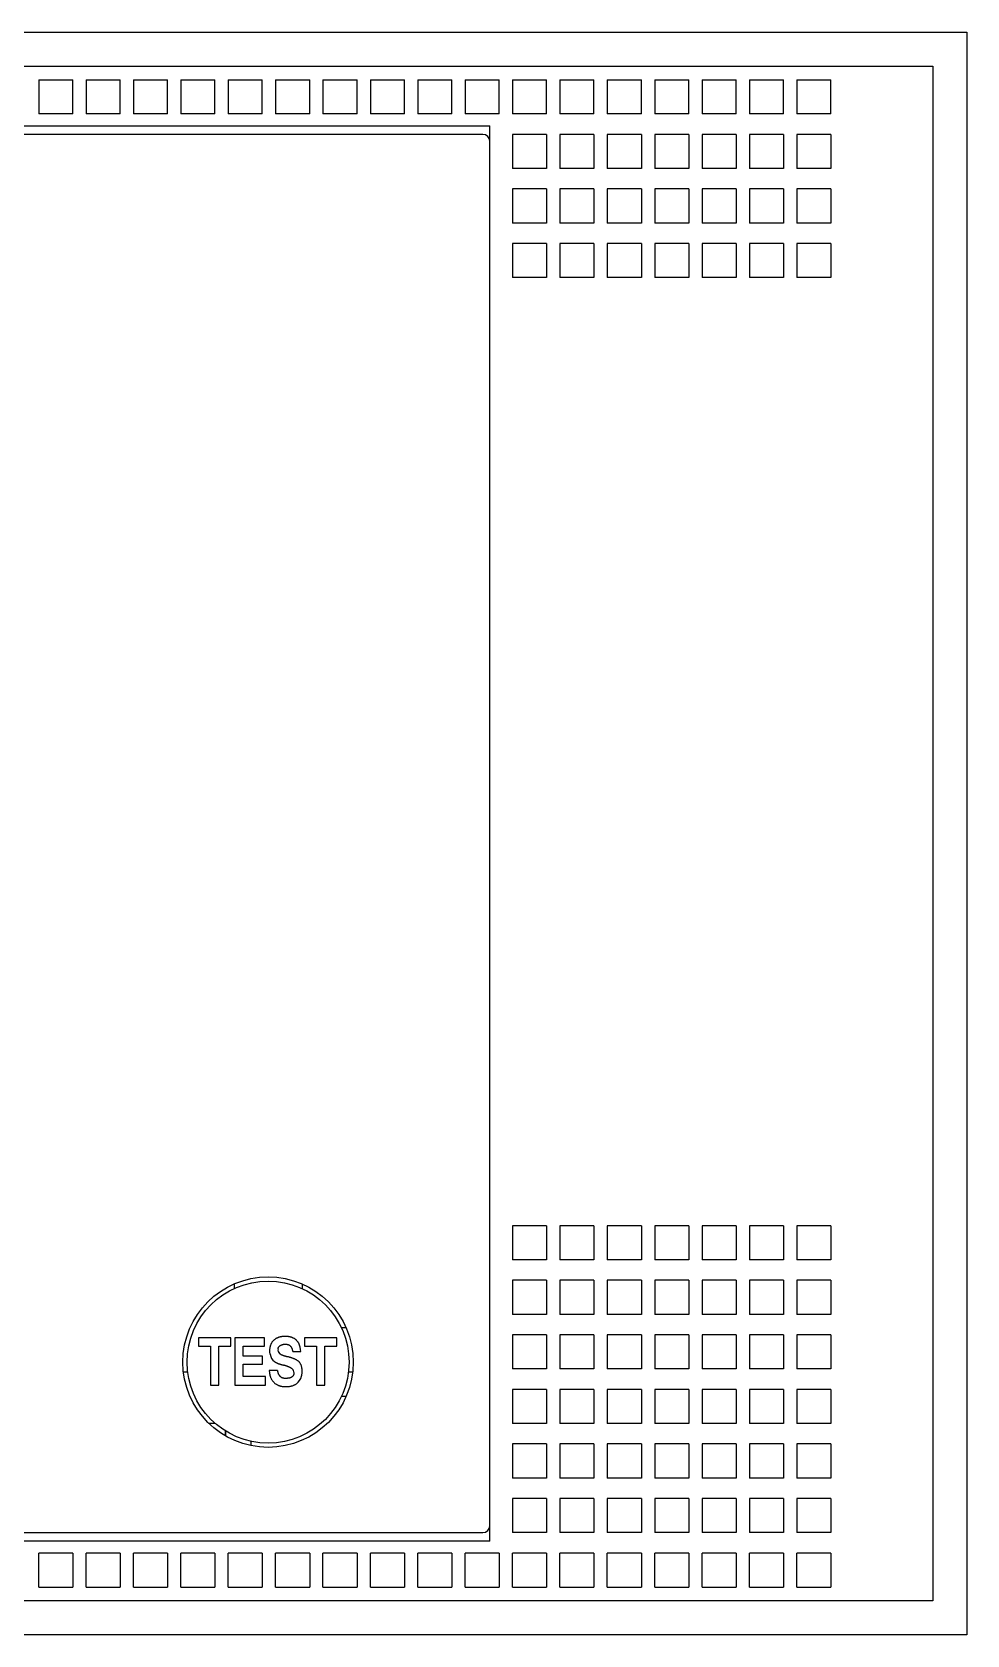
# Model space of a CAD drawing. Header units: millimetres. Extents: x 2153 to 5658, y -781 to 1156.
# Drawn here: x 4706.51 to 4733.93, y 859.42 to 906.42 of the extents above; entities that cross this region are included whole.
import ezdxf

# ---------------------------------------------------------------- set-up
doc = ezdxf.new("R2010")
doc.units = ezdxf.units.MM
doc.linetypes.add('HIDDEN', pattern=[9.525, 6.35, -3.175])
doc.layers.add('47ELEC-102-PROYEC', color=1, linetype='HIDDEN')

# ---------------------------------------------------------------- blocks, each defined once
blk = doc.blocks.new('XT1-4P-V')
at = {"layer": '47ELEC-102-PROYEC', "linetype": 'Continuous'}
for p, q in [((-27.23, 45.6), (-26.23, 45.6)), ((-27.23, 45.6), (-27.23, 44.6)), ((-26.23, 44.6), (-26.23, 45.6)), ((-25.84, 45.6), (-24.84, 45.6)), ((-25.84, 45.6), (-25.84, 44.6)), ((-24.84, 44.6), (-24.84, 45.6)), ((-24.45, 45.6), (-23.45, 45.6)), ((-24.45, 45.6), (-24.45, 44.6)), ((-23.45, 44.6), (-23.45, 45.6)), ((-23.06, 45.6), (-22.06, 45.6)), ((-23.06, 45.6), (-23.06, 44.6)), ((-22.06, 44.6), (-22.06, 45.6)), ((-21.67, 45.6), (-20.67, 45.6)), ((-21.67, 45.6), (-21.67, 44.6)), ((-20.67, 44.6), (-20.67, 45.6)), ((-20.28, 45.6), (-19.28, 45.6)), ((-20.28, 45.6), (-20.28, 44.6)), ((-19.28, 44.6), (-19.28, 45.6)), ((-18.89, 45.6), (-17.89, 45.6)), ((-18.89, 45.6), (-18.89, 44.6)), ((-17.89, 44.6), (-17.89, 45.6)), ((-17.5, 45.6), (-16.5, 45.6)), ((-17.5, 45.6), (-17.5, 44.6)), ((-16.5, 44.6), (-16.5, 45.6)), ((-16.11, 45.6), (-15.11, 45.6)), ((-16.11, 45.6), (-16.11, 44.6)), ((-15.11, 44.6), (-15.11, 45.6)), ((-14.72, 45.6), (-13.72, 45.6)), ((-14.72, 45.6), (-14.72, 44.6)), ((-13.72, 44.6), (-13.72, 45.6)), ((-13.33, 45.6), (-12.33, 45.6)), ((-13.33, 45.6), (-13.33, 44.6)), ((-12.33, 44.6), (-12.33, 45.6)), ((-11.94, 45.6), (-10.94, 45.6)), ((-11.94, 45.6), (-11.94, 44.6)), ((-10.94, 44.6), (-10.94, 45.6)), ((-10.55, 45.6), (-9.55, 45.6)), ((-10.55, 45.6), (-10.55, 44.6)), ((-9.55, 44.6), (-9.55, 45.6)), ((-9.16, 45.6), (-8.16, 45.6)), ((-9.16, 45.6), (-9.16, 44.6)), ((-8.16, 44.6), (-8.16, 45.6)), ((-7.77, 45.6), (-6.77, 45.6)), ((-7.77, 45.6), (-7.77, 44.6)), ((-6.77, 44.6), (-6.77, 45.6)), ((-6.38, 45.6), (-5.38, 45.6)), ((-6.38, 45.6), (-6.38, 44.6)), ((-5.38, 44.6), (-5.38, 45.6)), ((-4.99, 45.6), (-3.99, 45.6)), ((-4.99, 45.6), (-4.99, 44.6)), ((-3.99, 44.6), (-3.99, 45.6)), ((-59, 44.25), (-14, 44.25)), ((-26.23, 44.6), (-27.23, 44.6)), ((-24.84, 44.6), (-25.84, 44.6)), ((-23.45, 44.6), (-24.45, 44.6)), ((-22.06, 44.6), (-23.06, 44.6)), ((-20.67, 44.6), (-21.67, 44.6)), ((-19.28, 44.6), (-20.28, 44.6)), ((-17.89, 44.6), (-18.89, 44.6)), ((-16.5, 44.6), (-17.5, 44.6)), ((-15.11, 44.6), (-16.11, 44.6)), ((-13.72, 44.6), (-14.72, 44.6)), ((-14, 2.75), (-14, 44.25)), ((-12.33, 44.6), (-13.33, 44.6)), ((-10.94, 44.6), (-11.94, 44.6)), ((-9.55, 44.6), (-10.55, 44.6)), ((-8.16, 44.6), (-9.16, 44.6)), ((-6.77, 44.6), (-7.77, 44.6)), ((-5.38, 44.6), (-6.38, 44.6)), ((-3.99, 44.6), (-4.99, 44.6)), ((-14.897, 44), (-58.103, 44)), ((-14.2, 44), (-14.897, 44)), ((-14, 3.2), (-14, 43.8)), ((-13.33, 44), (-13.33, 43)), ((-12.33, 44), (-13.33, 44)), ((-12.33, 44), (-12.33, 43)), ((-11.94, 44), (-11.94, 43)), ((-10.94, 44), (-11.94, 44)), ((-10.94, 44), (-10.94, 43)), ((-10.55, 44), (-10.55, 43)), ((-9.55, 44), (-10.55, 44)), ((-9.55, 44), (-9.55, 43)), ((-9.16, 44), (-9.16, 43)), ((-8.16, 44), (-9.16, 44)), ((-8.16, 44), (-8.16, 43)), ((-7.77, 44), (-7.77, 43)), ((-6.77, 44), (-7.77, 44)), ((-6.77, 44), (-6.77, 43)), ((-6.38, 44), (-6.38, 43)), ((-5.38, 44), (-6.38, 44)), ((-5.38, 44), (-5.38, 43)), ((-4.99, 44), (-4.99, 43)), ((-3.99, 44), (-4.99, 44)), ((-3.99, 44), (-3.99, 43)), ((-12.33, 43), (-13.33, 43)), ((-10.94, 43), (-11.94, 43)), ((-9.55, 43), (-10.55, 43)), ((-8.16, 43), (-9.16, 43)), ((-6.77, 43), (-7.77, 43)), ((-5.38, 43), (-6.38, 43)), ((-3.99, 43), (-4.99, 43)), ((-13.33, 42.4), (-13.33, 41.4)), ((-12.33, 42.4), (-13.33, 42.4)), ((-12.33, 42.4), (-12.33, 41.4)), ((-11.94, 42.4), (-11.94, 41.4)), ((-10.94, 42.4), (-11.94, 42.4)), ((-10.94, 42.4), (-10.94, 41.4)), ((-10.55, 42.4), (-10.55, 41.4)), ((-9.55, 42.4), (-10.55, 42.4)), ((-9.55, 42.4), (-9.55, 41.4)), ((-9.16, 42.4), (-9.16, 41.4)), ((-8.16, 42.4), (-9.16, 42.4)), ((-8.16, 42.4), (-8.16, 41.4)), ((-7.77, 42.4), (-7.77, 41.4)), ((-6.77, 42.4), (-7.77, 42.4)), ((-6.77, 42.4), (-6.77, 41.4)), ((-6.38, 42.4), (-6.38, 41.4)), ((-5.38, 42.4), (-6.38, 42.4)), ((-5.38, 42.4), (-5.38, 41.4)), ((-4.99, 42.4), (-4.99, 41.4)), ((-3.99, 42.4), (-4.99, 42.4)), ((-3.99, 42.4), (-3.99, 41.4)), ((-12.33, 41.4), (-13.33, 41.4)), ((-10.94, 41.4), (-11.94, 41.4)), ((-9.55, 41.4), (-10.55, 41.4)), ((-8.16, 41.4), (-9.16, 41.4)), ((-6.77, 41.4), (-7.77, 41.4)), ((-5.38, 41.4), (-6.38, 41.4)), ((-3.99, 41.4), (-4.99, 41.4)), ((-13.33, 40.8), (-13.33, 39.8)), ((-12.33, 40.8), (-13.33, 40.8)), ((-12.33, 40.8), (-12.33, 39.8)), ((-11.94, 40.8), (-11.94, 39.8)), ((-10.94, 40.8), (-11.94, 40.8)), ((-10.94, 40.8), (-10.94, 39.8)), ((-10.55, 40.8), (-10.55, 39.8)), ((-9.55, 40.8), (-10.55, 40.8)), ((-9.55, 40.8), (-9.55, 39.8)), ((-9.16, 40.8), (-9.16, 39.8)), ((-8.16, 40.8), (-9.16, 40.8)), ((-8.16, 40.8), (-8.16, 39.8)), ((-7.77, 40.8), (-7.77, 39.8)), ((-6.77, 40.8), (-7.77, 40.8)), ((-6.77, 40.8), (-6.77, 39.8)), ((-6.38, 40.8), (-6.38, 39.8)), ((-5.38, 40.8), (-6.38, 40.8)), ((-5.38, 40.8), (-5.38, 39.8)), ((-4.99, 40.8), (-4.99, 39.8)), ((-3.99, 40.8), (-4.99, 40.8)), ((-3.99, 40.8), (-3.99, 39.8)), ((-12.33, 39.8), (-13.33, 39.8)), ((-10.94, 39.8), (-11.94, 39.8)), ((-9.55, 39.8), (-10.55, 39.8)), ((-8.16, 39.8), (-9.16, 39.8)), ((-6.77, 39.8), (-7.77, 39.8)), ((-5.38, 39.8), (-6.38, 39.8)), ((-3.99, 39.8), (-4.99, 39.8)), ((-13.33, 12), (-13.33, 11)), ((-12.33, 12), (-13.33, 12)), ((-12.33, 12), (-12.33, 11)), ((-11.94, 12), (-11.94, 11)), ((-10.94, 12), (-11.94, 12)), ((-10.94, 12), (-10.94, 11)), ((-10.55, 12), (-10.55, 11)), ((-9.55, 12), (-10.55, 12)), ((-9.55, 12), (-9.55, 11)), ((-9.16, 12), (-9.16, 11)), ((-8.16, 12), (-9.16, 12)), ((-8.16, 12), (-8.16, 11)), ((-7.77, 12), (-7.77, 11)), ((-6.77, 12), (-7.77, 12)), ((-6.77, 12), (-6.77, 11)), ((-6.38, 12), (-6.38, 11)), ((-5.38, 12), (-6.38, 12)), ((-5.38, 12), (-5.38, 11)), ((-4.99, 12), (-4.99, 11)), ((-3.99, 12), (-4.99, 12)), ((-3.99, 12), (-3.99, 11)), ((-12.33, 11), (-13.33, 11)), ((-10.94, 11), (-11.94, 11)), ((-9.55, 11), (-10.55, 11)), ((-8.16, 11), (-9.16, 11)), ((-6.77, 11), (-7.77, 11)), ((-5.38, 11), (-6.38, 11)), ((-3.99, 11), (-4.99, 11)), ((-13.33, 10.4), (-13.33, 9.4)), ((-12.33, 10.4), (-13.33, 10.4)), ((-12.33, 10.4), (-12.33, 9.4)), ((-11.94, 10.4), (-11.94, 9.4)), ((-10.94, 10.4), (-11.94, 10.4)), ((-10.94, 10.4), (-10.94, 9.4)), ((-10.55, 10.4), (-10.55, 9.4)), ((-9.55, 10.4), (-10.55, 10.4)), ((-9.55, 10.4), (-9.55, 9.4)), ((-9.16, 10.4), (-9.16, 9.4)), ((-8.16, 10.4), (-9.16, 10.4)), ((-8.16, 10.4), (-8.16, 9.4)), ((-7.77, 10.4), (-7.77, 9.4)), ((-6.77, 10.4), (-7.77, 10.4)), ((-6.77, 10.4), (-6.77, 9.4)), ((-6.38, 10.4), (-6.38, 9.4)), ((-5.38, 10.4), (-6.38, 10.4)), ((-5.38, 10.4), (-5.38, 9.4)), ((-4.99, 10.4), (-4.99, 9.4)), ((-3.99, 10.4), (-4.99, 10.4)), ((-3.99, 10.4), (-3.99, 9.4)), ((-21.5, 10.291), (-21.5, 10.154)), ((-19.5, 10.291), (-19.5, 10.154)), ((-18.209, 9), (-18.346, 9)), ((-12.33, 9.4), (-13.33, 9.4)), ((-10.94, 9.4), (-11.94, 9.4)), ((-9.55, 9.4), (-10.55, 9.4)), ((-8.16, 9.4), (-9.16, 9.4)), ((-6.77, 9.4), (-7.77, 9.4)), ((-5.38, 9.4), (-6.38, 9.4)), ((-3.99, 9.4), (-4.99, 9.4)), ((-21.597, 8.714), (-22.542, 8.714)), ((-22.542, 8.714), (-22.542, 8.466)), ((-22.542, 8.466), (-22.191, 8.466)), ((-22.191, 8.466), (-22.191, 7.319)), ((-21.947, 7.319), (-21.947, 8.466)), ((-21.947, 8.466), (-21.597, 8.466)), ((-21.597, 8.466), (-21.597, 8.714)), ((-20.61, 8.714), (-21.472, 8.714)), ((-21.472, 8.714), (-21.472, 7.319)), ((-21.231, 8.175), (-21.231, 8.472)), ((-21.231, 8.472), (-20.61, 8.472)), ((-20.61, 8.472), (-20.61, 8.714)), ((-18.487, 8.714), (-19.432, 8.714)), ((-19.432, 8.714), (-19.432, 8.466)), ((-19.432, 8.466), (-19.081, 8.466)), ((-19.081, 8.466), (-19.081, 7.319)), ((-18.837, 7.319), (-18.837, 8.466)), ((-18.837, 8.466), (-18.487, 8.466)), ((-18.487, 8.466), (-18.487, 8.714)), ((-13.33, 8.8), (-13.33, 7.8)), ((-12.33, 8.8), (-13.33, 8.8)), ((-12.33, 8.8), (-12.33, 7.8)), ((-11.94, 8.8), (-11.94, 7.8)), ((-10.94, 8.8), (-11.94, 8.8)), ((-10.94, 8.8), (-10.94, 7.8)), ((-10.55, 8.8), (-10.55, 7.8)), ((-9.55, 8.8), (-10.55, 8.8)), ((-9.55, 8.8), (-9.55, 7.8)), ((-9.16, 8.8), (-9.16, 7.8)), ((-8.16, 8.8), (-9.16, 8.8)), ((-8.16, 8.8), (-8.16, 7.8)), ((-7.77, 8.8), (-7.77, 7.8)), ((-6.77, 8.8), (-7.77, 8.8)), ((-6.77, 8.8), (-6.77, 7.8)), ((-6.38, 8.8), (-6.38, 7.8)), ((-5.38, 8.8), (-6.38, 8.8)), ((-5.38, 8.8), (-5.38, 7.8)), ((-4.99, 8.8), (-4.99, 7.8)), ((-3.99, 8.8), (-4.99, 8.8)), ((-3.99, 8.8), (-3.99, 7.8)), ((-20.664, 8.175), (-21.231, 8.175)), ((-20.664, 7.936), (-20.664, 8.175)), ((-19.776, 8.311), (-19.542, 8.311)), ((-22.856, 7.7), (-22.982, 7.7)), ((-21.231, 7.577), (-21.231, 7.936)), ((-21.231, 7.936), (-20.664, 7.936)), ((-20.581, 7.577), (-21.231, 7.577)), ((-20.581, 7.319), (-20.581, 7.577)), ((-20.225, 7.75), (-20.465, 7.75)), ((-20.082, 7.919), (-20.057, 7.913)), ((-20.057, 7.913), (-20.05, 7.911)), ((-18.018, 7.7), (-18.144, 7.7)), ((-12.33, 7.8), (-13.33, 7.8)), ((-10.94, 7.8), (-11.94, 7.8)), ((-9.55, 7.8), (-10.55, 7.8)), ((-8.16, 7.8), (-9.16, 7.8)), ((-6.77, 7.8), (-7.77, 7.8)), ((-5.38, 7.8), (-6.38, 7.8)), ((-3.99, 7.8), (-4.99, 7.8)), ((-22.191, 7.319), (-21.947, 7.319)), ((-21.472, 7.319), (-20.581, 7.319)), ((-19.081, 7.319), (-18.837, 7.319)), ((-13.33, 7.2), (-13.33, 6.2)), ((-12.33, 7.2), (-13.33, 7.2)), ((-12.33, 7.2), (-12.33, 6.2)), ((-11.94, 7.2), (-11.94, 6.2)), ((-10.94, 7.2), (-11.94, 7.2)), ((-10.94, 7.2), (-10.94, 6.2)), ((-10.55, 7.2), (-10.55, 6.2)), ((-9.55, 7.2), (-10.55, 7.2)), ((-9.55, 7.2), (-9.55, 6.2)), ((-9.16, 7.2), (-9.16, 6.2)), ((-8.16, 7.2), (-9.16, 7.2)), ((-8.16, 7.2), (-8.16, 6.2)), ((-7.77, 7.2), (-7.77, 6.2)), ((-6.77, 7.2), (-7.77, 7.2)), ((-6.77, 7.2), (-6.77, 6.2)), ((-6.38, 7.2), (-6.38, 6.2)), ((-5.38, 7.2), (-6.38, 7.2)), ((-5.38, 7.2), (-5.38, 6.2)), ((-4.99, 7.2), (-4.99, 6.2)), ((-3.99, 7.2), (-4.99, 7.2)), ((-3.99, 7.2), (-3.99, 6.2)), ((-18.346, 7), (-18.209, 7)), ((-22.049, 6.2), (-22.235, 6.2)), ((-12.33, 6.2), (-13.33, 6.2)), ((-10.94, 6.2), (-11.94, 6.2)), ((-9.55, 6.2), (-10.55, 6.2)), ((-8.16, 6.2), (-9.16, 6.2)), ((-6.77, 6.2), (-7.77, 6.2)), ((-5.38, 6.2), (-6.38, 6.2)), ((-3.99, 6.2), (-4.99, 6.2)), ((-21.75, 5.981), (-21.75, 5.835)), ((-21.75, 5.835), (-21.75, 5.981)), ((-21, 5.551), (-21, 5.678)), ((-13.33, 5.6), (-13.33, 4.6)), ((-12.33, 5.6), (-13.33, 5.6)), ((-12.33, 5.6), (-12.33, 4.6)), ((-11.94, 5.6), (-11.94, 4.6)), ((-10.94, 5.6), (-11.94, 5.6)), ((-10.94, 5.6), (-10.94, 4.6)), ((-10.55, 5.6), (-10.55, 4.6)), ((-9.55, 5.6), (-10.55, 5.6)), ((-9.55, 5.6), (-9.55, 4.6)), ((-9.16, 5.6), (-9.16, 4.6)), ((-8.16, 5.6), (-9.16, 5.6)), ((-8.16, 5.6), (-8.16, 4.6)), ((-7.77, 5.6), (-7.77, 4.6)), ((-6.77, 5.6), (-7.77, 5.6)), ((-6.77, 5.6), (-6.77, 4.6)), ((-6.38, 5.6), (-6.38, 4.6)), ((-5.38, 5.6), (-6.38, 5.6)), ((-5.38, 5.6), (-5.38, 4.6)), ((-4.99, 5.6), (-4.99, 4.6)), ((-3.99, 5.6), (-4.99, 5.6)), ((-3.99, 5.6), (-3.99, 4.6)), ((-12.33, 4.6), (-13.33, 4.6)), ((-10.94, 4.6), (-11.94, 4.6)), ((-9.55, 4.6), (-10.55, 4.6)), ((-8.16, 4.6), (-9.16, 4.6)), ((-6.77, 4.6), (-7.77, 4.6)), ((-5.38, 4.6), (-6.38, 4.6)), ((-3.99, 4.6), (-4.99, 4.6)), ((-13.33, 4), (-13.33, 3)), ((-12.33, 4), (-13.33, 4)), ((-12.33, 4), (-12.33, 3)), ((-11.94, 4), (-11.94, 3)), ((-10.94, 4), (-11.94, 4)), ((-10.94, 4), (-10.94, 3)), ((-10.55, 4), (-10.55, 3)), ((-9.55, 4), (-10.55, 4)), ((-9.55, 4), (-9.55, 3)), ((-9.16, 4), (-9.16, 3)), ((-8.16, 4), (-9.16, 4)), ((-8.16, 4), (-8.16, 3)), ((-7.77, 4), (-7.77, 3)), ((-6.77, 4), (-7.77, 4)), ((-6.77, 4), (-6.77, 3)), ((-6.38, 4), (-6.38, 3)), ((-5.38, 4), (-6.38, 4)), ((-5.38, 4), (-5.38, 3)), ((-4.99, 4), (-4.99, 3)), ((-3.99, 4), (-4.99, 4)), ((-3.99, 4), (-3.99, 3)), ((-58.103, 3), (-14.897, 3)), ((-14.897, 3), (-14.2, 3)), ((-12.33, 3), (-13.33, 3)), ((-10.94, 3), (-11.94, 3)), ((-9.55, 3), (-10.55, 3)), ((-8.16, 3), (-9.16, 3)), ((-6.77, 3), (-7.77, 3)), ((-5.38, 3), (-6.38, 3)), ((-3.99, 3), (-4.99, 3)), ((-14, 2.75), (-59, 2.75)), ((-27.23, 1.4), (-27.23, 2.4)), ((-26.23, 2.4), (-27.23, 2.4)), ((-26.23, 2.4), (-26.23, 1.4)), ((-25.84, 1.4), (-25.84, 2.4)), ((-24.84, 2.4), (-25.84, 2.4)), ((-24.84, 2.4), (-24.84, 1.4)), ((-24.45, 1.4), (-24.45, 2.4)), ((-23.45, 2.4), (-24.45, 2.4)), ((-23.45, 2.4), (-23.45, 1.4)), ((-23.06, 1.4), (-23.06, 2.4)), ((-22.06, 2.4), (-23.06, 2.4)), ((-22.06, 2.4), (-22.06, 1.4)), ((-21.67, 1.4), (-21.67, 2.4)), ((-20.67, 2.4), (-21.67, 2.4)), ((-20.67, 2.4), (-20.67, 1.4)), ((-20.28, 1.4), (-20.28, 2.4)), ((-19.28, 2.4), (-20.28, 2.4)), ((-19.28, 2.4), (-19.28, 1.4)), ((-18.89, 1.4), (-18.89, 2.4)), ((-17.89, 2.4), (-18.89, 2.4)), ((-17.89, 2.4), (-17.89, 1.4)), ((-17.5, 1.4), (-17.5, 2.4)), ((-16.5, 2.4), (-17.5, 2.4)), ((-16.5, 2.4), (-16.5, 1.4)), ((-16.11, 1.4), (-16.11, 2.4)), ((-15.11, 2.4), (-16.11, 2.4)), ((-15.11, 2.4), (-15.11, 1.4)), ((-14.72, 1.4), (-14.72, 2.4)), ((-13.72, 2.4), (-14.72, 2.4)), ((-13.72, 2.4), (-13.72, 1.4)), ((-13.33, 1.4), (-13.33, 2.4)), ((-12.33, 2.4), (-13.33, 2.4)), ((-12.33, 2.4), (-12.33, 1.4)), ((-11.94, 1.4), (-11.94, 2.4)), ((-10.94, 2.4), (-11.94, 2.4)), ((-10.94, 2.4), (-10.94, 1.4)), ((-10.55, 1.4), (-10.55, 2.4)), ((-9.55, 2.4), (-10.55, 2.4)), ((-9.55, 2.4), (-9.55, 1.4)), ((-9.16, 1.4), (-9.16, 2.4)), ((-8.16, 2.4), (-9.16, 2.4)), ((-8.16, 2.4), (-8.16, 1.4)), ((-7.77, 1.4), (-7.77, 2.4)), ((-6.77, 2.4), (-7.77, 2.4)), ((-6.77, 2.4), (-6.77, 1.4)), ((-6.38, 1.4), (-6.38, 2.4)), ((-5.38, 2.4), (-6.38, 2.4)), ((-5.38, 2.4), (-5.38, 1.4)), ((-4.99, 1.4), (-4.99, 2.4)), ((-3.99, 2.4), (-4.99, 2.4)), ((-3.99, 2.4), (-3.99, 1.4)), ((-27.23, 1.4), (-26.23, 1.4)), ((-25.84, 1.4), (-24.84, 1.4)), ((-24.45, 1.4), (-23.45, 1.4)), ((-23.06, 1.4), (-22.06, 1.4)), ((-21.67, 1.4), (-20.67, 1.4)), ((-20.28, 1.4), (-19.28, 1.4)), ((-18.89, 1.4), (-17.89, 1.4)), ((-17.5, 1.4), (-16.5, 1.4)), ((-16.11, 1.4), (-15.11, 1.4)), ((-14.72, 1.4), (-13.72, 1.4)), ((-13.33, 1.4), (-12.33, 1.4)), ((-11.94, 1.4), (-10.94, 1.4)), ((-10.55, 1.4), (-9.55, 1.4)), ((-9.16, 1.4), (-8.16, 1.4)), ((-7.77, 1.4), (-6.77, 1.4)), ((-6.38, 1.4), (-5.38, 1.4)), ((-4.99, 1.4), (-3.99, 1.4))]:
    blk.add_line(p, q, dxfattribs=at)
for points in [[(-98, 47), (0, 47), (0, 0), (-98, 0)], [(-97, 46), (-1, 46), (-1, 1), (-97, 1)]]:
    blk.add_lwpolyline(points, close=True, dxfattribs=at)
for radius in [2.5, 2.375]:
    blk.add_circle((-20.5, 8), radius, dxfattribs=at)
for centre, radius, start, end in [((-14.2, 43.8), 0.2, 0, 90), ((-20.075, 8.31), 0.532, 0.0528, 27.433), ((-20.111, 8.27), 0.329, 187.1235, 231.4149), ((-20.085, 8.353), 0.127, 164.8292, 233.3716), ((-19.855, 7.698), 0.116, 352.3868, 26.8872), ((-19.889, 7.674), 0.38, 305.1207, 346.1807), ((-14.2, 3.2), 0.2, 270, 0)]:
    blk.add_arc(centre, radius, start, end, dxfattribs=at)
for points, knots in [([(-20.439, 8.229), (-20.44, 8.238), (-20.443, 8.256), (-20.446, 8.282), (-20.447, 8.309), (-20.447, 8.337), (-20.447, 8.364), (-20.445, 8.391), (-20.441, 8.418), (-20.437, 8.445), (-20.431, 8.471), (-20.423, 8.497), (-20.414, 8.522), (-20.404, 8.546), (-20.391, 8.569), (-20.377, 8.592), (-20.361, 8.612), (-20.343, 8.632), (-20.324, 8.65), (-20.303, 8.667), (-20.288, 8.677), (-20.281, 8.681)], [0, 0, 0, 0, 0.0267123, 0.0536421, 0.0806959, 0.1077962, 0.1349597, 0.1622225, 0.1895381, 0.2168058, 0.2439109, 0.2707637, 0.2973369, 0.323696, 0.3499692, 0.3762468, 0.402568, 0.4289393, 0.4553573, 0.4818315, 0.5084073, 0.5084073, 0.5084073, 0.5084073]), ([(-19.602, 8.555), (-19.606, 8.562), (-19.615, 8.577), (-19.629, 8.597), (-19.645, 8.616), (-19.662, 8.634), (-19.68, 8.651), (-19.699, 8.666), (-19.719, 8.681), (-19.739, 8.694), (-19.761, 8.705), (-19.783, 8.716), (-19.806, 8.724), (-19.829, 8.732), (-19.853, 8.738), (-19.877, 8.743), (-19.901, 8.747), (-19.925, 8.75), (-19.95, 8.752), (-19.974, 8.753), (-19.999, 8.753), (-20.024, 8.753), (-20.048, 8.751), (-20.073, 8.749), (-20.097, 8.746), (-20.121, 8.742), (-20.145, 8.737), (-20.169, 8.731), (-20.192, 8.724), (-20.215, 8.716), (-20.238, 8.706), (-20.26, 8.694), (-20.274, 8.686), (-20.281, 8.681)], [0, 0, 0, 0, 0.0247027, 0.0494025, 0.0741084, 0.0987951, 0.1234296, 0.1479986, 0.1725251, 0.1970111, 0.2214509, 0.2458536, 0.2702381, 0.2946276, 0.3190455, 0.343511, 0.3680363, 0.3926244, 0.4172677, 0.4419472, 0.4666327, 0.491298, 0.5159314, 0.540521, 0.565057, 0.5895365, 0.6139667, 0.6383672, 0.6627702, 0.6872193, 0.7117712, 0.7364517, 0.7612202, 0.7612202, 0.7612202, 0.7612202]), ([(-20.208, 8.387), (-20.208, 8.391), (-20.206, 8.398), (-20.203, 8.409), (-20.199, 8.419), (-20.194, 8.43), (-20.189, 8.44), (-20.183, 8.449), (-20.176, 8.458), (-20.168, 8.466), (-20.16, 8.474), (-20.151, 8.481), (-20.142, 8.487), (-20.132, 8.493), (-20.121, 8.498), (-20.111, 8.502), (-20.1, 8.506), (-20.09, 8.509), (-20.079, 8.512), (-20.068, 8.514), (-20.06, 8.515), (-20.057, 8.516)], [0, 0, 0, 0, 0.0112559, 0.0225639, 0.0339363, 0.0453388, 0.0567166, 0.0680206, 0.0792345, 0.0903985, 0.1015917, 0.112859, 0.1241998, 0.1355806, 0.1469524, 0.1582736, 0.1695337, 0.1807715, 0.1920132, 0.2032377, 0.2144183, 0.2144183, 0.2144183, 0.2144183]), ([(-19.776, 8.311), (-19.776, 8.316), (-19.777, 8.328), (-19.78, 8.345), (-19.783, 8.362), (-19.788, 8.378), (-19.793, 8.395), (-19.8, 8.41), (-19.808, 8.425), (-19.818, 8.439), (-19.828, 8.452), (-19.84, 8.464), (-19.853, 8.475), (-19.867, 8.484), (-19.882, 8.493), (-19.898, 8.5), (-19.915, 8.505), (-19.932, 8.51), (-19.95, 8.513), (-19.967, 8.516), (-19.985, 8.517), (-20.003, 8.518), (-20.021, 8.518), (-20.039, 8.518), (-20.051, 8.516), (-20.057, 8.516)], [0, 0, 0, 0, 0.0173381, 0.0346374, 0.0518842, 0.0690375, 0.0860807, 0.1030311, 0.1199024, 0.1367183, 0.1535147, 0.1703375, 0.1872365, 0.2042563, 0.2214339, 0.2388013, 0.2563704, 0.2741223, 0.2920062, 0.3099705, 0.3279701, 0.34596, 0.3638919, 0.3817094, 0.399345, 0.399345, 0.399345, 0.399345]), ([(-20.316, 8.013), (-20.31, 8.009), (-20.297, 8), (-20.277, 7.989), (-20.256, 7.979), (-20.235, 7.969), (-20.214, 7.961), (-20.192, 7.952), (-20.17, 7.945), (-20.148, 7.938), (-20.126, 7.931), (-20.104, 7.925), (-20.089, 7.921), (-20.082, 7.919)], [0, 0, 0, 0, 0.0228095, 0.0458364, 0.0689771, 0.0921626, 0.1153595, 0.1385592, 0.1617614, 0.1849533, 0.208087, 0.2310549, 0.253683, 0.253683, 0.253683, 0.253683]), ([(-20.161, 8.252), (-20.156, 8.248), (-20.147, 8.241), (-20.133, 8.232), (-20.118, 8.223), (-20.102, 8.216), (-20.087, 8.209), (-20.071, 8.202), (-20.054, 8.197), (-20.038, 8.191), (-20.022, 8.186), (-20.006, 8.182), (-19.989, 8.177), (-19.973, 8.173), (-19.957, 8.168), (-19.94, 8.164), (-19.93, 8.161), (-19.924, 8.159)], [0, 0, 0, 0, 0.0173011, 0.0345825, 0.0518377, 0.0690596, 0.0862412, 0.1033763, 0.1204607, 0.1374936, 0.1544777, 0.1714213, 0.1883381, 0.2052476, 0.2221748, 0.2391488, 0.2562017, 0.2562017, 0.2562017, 0.2562017]), ([(-19.567, 7.976), (-19.572, 7.983), (-19.583, 7.997), (-19.602, 8.017), (-19.623, 8.034), (-19.645, 8.05), (-19.668, 8.064), (-19.692, 8.077), (-19.716, 8.088), (-19.741, 8.099), (-19.767, 8.109), (-19.793, 8.118), (-19.819, 8.127), (-19.846, 8.135), (-19.872, 8.143), (-19.898, 8.151), (-19.915, 8.156), (-19.924, 8.159)], [0, 0, 0, 0, 0.027035, 0.054057, 0.0811269, 0.1081935, 0.1351759, 0.1620625, 0.1890104, 0.2162396, 0.2438005, 0.2716005, 0.2994691, 0.3272204, 0.3547144, 0.3819142, 0.4089135, 0.4089135, 0.4089135, 0.4089135]), ([(-20.465, 7.75), (-20.465, 7.74), (-20.464, 7.719), (-20.46, 7.688), (-20.456, 7.657), (-20.45, 7.626), (-20.442, 7.595), (-20.432, 7.565), (-20.421, 7.535), (-20.407, 7.507), (-20.392, 7.48), (-20.374, 7.454), (-20.355, 7.43), (-20.334, 7.407), (-20.311, 7.387), (-20.286, 7.367), (-20.261, 7.35), (-20.234, 7.335), (-20.206, 7.322), (-20.177, 7.31), (-20.148, 7.301), (-20.118, 7.294), (-20.087, 7.288), (-20.057, 7.284), (-20.026, 7.281), (-19.995, 7.28), (-19.963, 7.28), (-19.932, 7.281), (-19.902, 7.284), (-19.871, 7.288), (-19.841, 7.293), (-19.811, 7.3), (-19.781, 7.308), (-19.752, 7.319), (-19.724, 7.331), (-19.696, 7.346), (-19.679, 7.357), (-19.67, 7.363)], [0, 0, 0, 0, 0.030973, 0.062214, 0.093714, 0.125386, 0.157102, 0.188738, 0.220213, 0.251523, 0.282708, 0.31381, 0.344852, 0.375844, 0.406784, 0.437683, 0.468565, 0.499411, 0.530211, 0.560988, 0.59178, 0.622624, 0.65355, 0.684571, 0.715677, 0.746837, 0.777994, 0.809069, 0.840013, 0.870833, 0.901574, 0.932303, 0.963078, 0.993914, 1.024844, 1.055892, 1.08704, 1.08704, 1.08704, 1.08704]), ([(-20.225, 7.75), (-20.224, 7.745), (-20.223, 7.735), (-20.22, 7.72), (-20.217, 7.705), (-20.213, 7.69), (-20.208, 7.676), (-20.203, 7.661), (-20.197, 7.648), (-20.19, 7.635), (-20.182, 7.622), (-20.173, 7.61), (-20.163, 7.598), (-20.153, 7.587), (-20.142, 7.578), (-20.129, 7.569), (-20.117, 7.56), (-20.103, 7.553), (-20.089, 7.547), (-20.074, 7.542), (-20.059, 7.537), (-20.044, 7.534), (-20.028, 7.531), (-20.012, 7.528), (-19.996, 7.527), (-19.98, 7.525), (-19.965, 7.525), (-19.949, 7.525), (-19.938, 7.525), (-19.933, 7.525)], [0, 0, 0, 0, 0.0153719, 0.0306854, 0.0459355, 0.0611143, 0.0762179, 0.0912534, 0.1062343, 0.1211843, 0.1361339, 0.1511072, 0.1661077, 0.1811285, 0.1961874, 0.2113072, 0.2265098, 0.2418146, 0.2572365, 0.2727837, 0.2884564, 0.3042547, 0.3201795, 0.3362018, 0.3522685, 0.3683142, 0.384272, 0.400084, 0.4157122, 0.4157122, 0.4157122, 0.4157122]), ([(-19.752, 7.75), (-19.755, 7.755), (-19.761, 7.765), (-19.772, 7.779), (-19.785, 7.792), (-19.799, 7.804), (-19.814, 7.814), (-19.829, 7.824), (-19.845, 7.834), (-19.861, 7.842), (-19.877, 7.851), (-19.894, 7.858), (-19.911, 7.865), (-19.928, 7.872), (-19.945, 7.879), (-19.963, 7.885), (-19.98, 7.891), (-19.998, 7.896), (-20.015, 7.901), (-20.032, 7.906), (-20.044, 7.909), (-20.05, 7.911)], [0, 0, 0, 0, 0.0179307, 0.0358165, 0.0537868, 0.0718591, 0.089991, 0.1081784, 0.1264623, 0.1448217, 0.1632304, 0.1816673, 0.2001153, 0.2185605, 0.2369902, 0.2553904, 0.2737433, 0.2920245, 0.3101998, 0.328222, 0.3460278, 0.3460278, 0.3460278, 0.3460278]), ([(-19.74, 7.682), (-19.74, 7.679), (-19.741, 7.672), (-19.742, 7.662), (-19.744, 7.652), (-19.747, 7.642), (-19.75, 7.632), (-19.754, 7.623), (-19.758, 7.613), (-19.763, 7.604), (-19.769, 7.596), (-19.775, 7.588), (-19.782, 7.58), (-19.789, 7.573), (-19.797, 7.567), (-19.805, 7.561), (-19.814, 7.555), (-19.823, 7.55), (-19.833, 7.546), (-19.842, 7.542), (-19.852, 7.539), (-19.862, 7.536), (-19.872, 7.533), (-19.882, 7.531), (-19.892, 7.529), (-19.903, 7.528), (-19.913, 7.526), (-19.923, 7.525), (-19.93, 7.525), (-19.933, 7.525)], [0, 0, 0, 0, 0.0101652, 0.0203654, 0.0306173, 0.0409125, 0.051226, 0.0615254, 0.0717816, 0.081979, 0.0921254, 0.1022466, 0.1123659, 0.1225044, 0.1326845, 0.1429302, 0.153257, 0.163659, 0.1741131, 0.1845855, 0.1950413, 0.2054534, 0.2158121, 0.2261342, 0.2364447, 0.2467386, 0.2569969, 0.2671955, 0.277313, 0.277313, 0.277313, 0.277313]), ([(-19.519, 7.583), (-19.517, 7.592), (-19.513, 7.61), (-19.508, 7.636), (-19.504, 7.664), (-19.502, 7.691), (-19.501, 7.718), (-19.5, 7.746), (-19.502, 7.773), (-19.504, 7.801), (-19.507, 7.828), (-19.513, 7.854), (-19.519, 7.881), (-19.528, 7.906), (-19.539, 7.93), (-19.552, 7.954), (-19.562, 7.969), (-19.567, 7.976)], [0, 0, 0, 0, 0.0270919, 0.0543771, 0.0817603, 0.1091905, 0.1366473, 0.1641242, 0.1916105, 0.2190739, 0.2464432, 0.2736134, 0.3005397, 0.3272576, 0.3538668, 0.3805084, 0.4073264, 0.4073264, 0.4073264, 0.4073264])]:
    blk.add_open_spline(points, degree=3, knots=knots, dxfattribs=at)

msp = doc.modelspace()

# ---------------------------------------------------------------- block references
msp.add_blockref('XT1-4P-V', (4733.931, 859.416))

doc.saveas('drawing.dxf')
